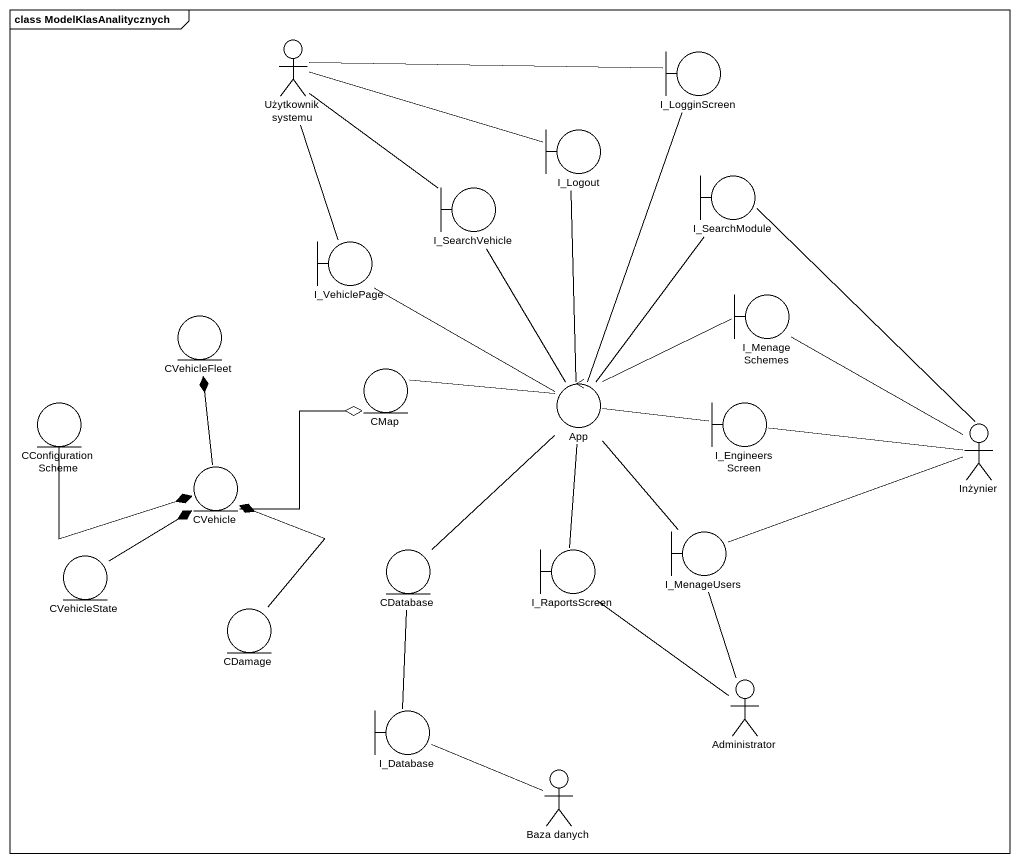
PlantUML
@startuml
mainframe class ModelKlasAnalitycznych
actor "Użytkownik systemu" as Użytkownik_systemu
boundary I_LogginScreen
boundary I_Logout
boundary I_SearchVehicle
boundary I_SearchModule
boundary I_VehiclePage
entity CVehicleFleet
boundary I_MenageSchemes
entity CMap
entity CConfigurationScheme
control App
boundary I_EngineersScreen
actor Inżynier
entity CVehicle
entity CDatabase
boundary I_RaportsScreen
boundary I_MenageUsers
entity CVehicleState
entity CDamage
actor Administrator
boundary I_Database
actor "Baza danych" as Baza_danych
Użytkownik_systemu -- I_SearchVehicle
Użytkownik_systemu -- I_VehiclePage
I_LogginScreen -left- Użytkownik_systemu
I_LogginScreen -- App
I_Logout -left- Użytkownik_systemu
I_Logout -- App
I_SearchVehicle -- App
I_MenageSchemes -left- App
I_MenageSchemes -- Inżynier
CMap -right- App
CConfigurationScheme -right-* CVehicle
App -up- I_SearchModule
App -up- I_VehiclePage
App -right- I_EngineersScreen
App -- I_RaportsScreen
I_EngineersScreen -right- Inżynier
Inżynier -up- I_SearchModule
Inżynier -left- I_MenageUsers
CVehicle -up-* CVehicleFleet
CVehicle -right-o CMap
CDatabase -up- App
I_MenageUsers -up- App
I_MenageUsers -- Administrator
CVehicleState -up-* CVehicle
CDamage -up-* CVehicle
Administrator -up- I_RaportsScreen
I_Database -up- CDatabase
Baza_danych -left- I_Database
@enduml
